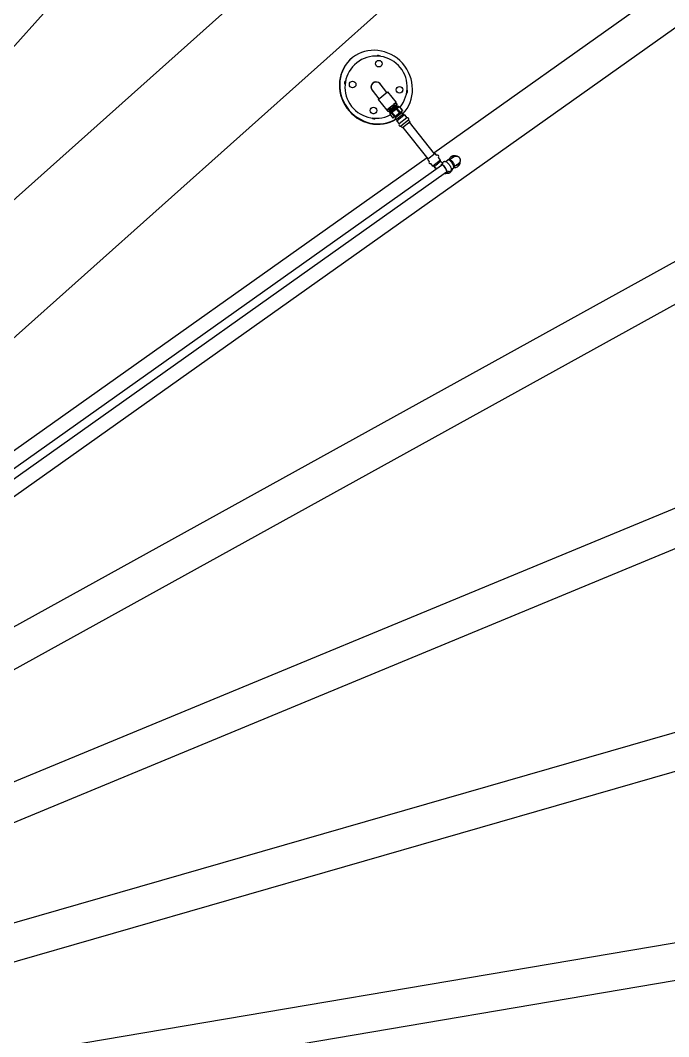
# Model space of a CAD drawing. Header units: millimetres. Extents: x 0 to 157650, y 0 to 89100.
# Drawn here: x 29258 to 30976, y 32286 to 34981 of the extents above; entities that cross this region are included whole.
import ezdxf

# ---------------------------------------------------------------- set-up
doc = ezdxf.new("R2010")
doc.units = ezdxf.units.MM
doc.header["$LTSCALE"] = 150
doc.layers.add('Visible', color=7, linetype='Continuous', lineweight=25)

msp = doc.modelspace()

# ---------------------------------------------------------------- linework, layer by layer
at = {"layer": 'Visible', "color": 9, "true_color": 0xc0c0c0}
for p, q in [((34291.7, 40563.4), (28336.6, 33899)), ((30353.9, 34629.6), (36008.7, 38642.3)), ((36066.6, 38560.7), (28678.4, 33318)), ((28762.6, 33108.7), (36726.5, 37510.6)), ((36774.9, 37423.1), (28801.1, 33015.7)), ((28724.7, 32747.8), (37313, 36305.7)), ((37351.3, 36213.3), (28762.9, 32655.4)), ((30391, 35532.4), (29040.8, 34325.7)), ((30572.9, 35328.8), (29222.7, 34122.1)), ((28828.3, 32468.8), (37761, 35042.7)), ((37788.7, 34946.6), (28856, 32372.7)), ((30138.7, 34881.7), (30137.6, 34880.9)), ((30190.5, 34795.2), (30208.6, 34772.5)), ((30206.7, 34771), (30231.6, 34790.8)), ((30229.6, 34789.3), (30211.6, 34811.9)), ((30231.6, 34790.8), (30254, 34762.7)), ((30206.7, 34771), (30229.1, 34742.8)), ((30229.1, 34742.8), (30254, 34762.7)), ((30234.4, 34746.7), (30230, 34743.2)), ((30233.1, 34739.3), (30230, 34743.2)), ((30231.1, 34744.4), (30231.2, 34744.2)), ((30233.1, 34739.3), (30237.5, 34742.8)), ((30234.4, 34746.7), (30235.8, 34747.8)), ((30237.5, 34742.8), (30234.4, 34746.7)), ((30235.5, 34741.3), (30236.8, 34739.7)), ((30246, 34756), (30235.8, 34747.8)), ((30238.9, 34743.9), (30235.8, 34747.8)), ((30236.2, 34736.6), (30258.5, 34754.4)), ((30236.2, 34736.6), (30238.7, 34733.5)), ((30257.2, 34754.3), (30236.5, 34737.8)), ((30236.8, 34739.7), (30236.5, 34737.8)), ((30236.5, 34737.8), (30237, 34737.2)), ((30255.4, 34754.5), (30236.8, 34739.7)), ((30237.5, 34742.8), (30238.9, 34743.9)), ((30238.7, 34733.5), (30261, 34751.2)), ((30249.1, 34752.1), (30238.9, 34743.9)), ((30251.8, 34726.6), (30243.7, 34736.6)), ((30246, 34756), (30247.5, 34757.2)), ((30249.1, 34752.1), (30246, 34756)), ((30253.3, 34761.8), (30247.5, 34757.2)), ((30250.6, 34753.3), (30247.5, 34757.2)), ((30249.1, 34752.1), (30250.6, 34753.3)), ((30256.4, 34757.9), (30250.6, 34753.3)), ((30251.3, 34724.5), (30267, 34736.9)), ((30251.6, 34722.5), (30268.8, 34736.2)), ((30252, 34761.1), (30252.2, 34760.9)), ((30253.3, 34761.8), (30253.4, 34761.9)), ((30256.4, 34757.9), (30253.3, 34761.8)), ((30256.5, 34758), (30253.4, 34761.9)), ((30254.1, 34756.1), (30255.4, 34754.5)), ((30262.9, 34735.5), (30254.9, 34745.6)), ((30255.4, 34754.5), (30257.2, 34754.3)), ((30256.4, 34757.9), (30256.5, 34758)), ((30264.8, 34736.9), (30256.7, 34747)), ((30257.2, 34754.3), (30257.7, 34753.7)), ((30258.5, 34754.4), (30261, 34751.2)), ((30261, 34751.2), (30263.2, 34752.2)), ((30264.8, 34736.9), (30262.9, 34735.5)), ((30271.1, 34742), (30263.1, 34752.1)), ((30271.3, 34742.1), (30263.3, 34752.2)), ((30264.8, 34736.9), (30271.1, 34742)), ((30267, 34736.9), (30266.1, 34738)), ((30267, 34736.9), (30268.8, 34736.2)), ((30272.5, 34731.5), (30268.8, 34736.2)), ((30271.3, 34742.1), (30271.1, 34742)), ((30238.7, 34733.5), (30237.3, 34731.5)), ((30237.3, 34731.5), (30245.3, 34721.4)), ((30250.1, 34725.3), (30242.1, 34735.3)), ((30245.3, 34721.4), (30250.1, 34725.3)), ((30251.8, 34726.6), (30250.1, 34725.3)), ((30251.3, 34724.5), (30250.5, 34725.5)), ((30251.3, 34724.5), (30251.6, 34722.5)), ((30255.3, 34717.8), (30251.6, 34722.5)), ((30251.8, 34726.6), (30262.9, 34735.5)), ((30272.5, 34731.5), (30255.3, 34717.8)), ((30255.3, 34717.8), (30256.3, 34713.7)), ((30276.4, 34729.7), (30256.3, 34713.7)), ((30256.3, 34713.7), (30262.2, 34706.3)), ((30282.3, 34722.3), (30262.2, 34706.3)), ((30286.9, 34716.4), (30266.9, 34700.4)), ((30290.9, 34711.5), (30270.8, 34695.5)), ((30272.5, 34731.5), (30276.4, 34729.7)), ((30276.4, 34729.7), (30282.3, 34722.3)), ((30282.3, 34722.3), (30283.7, 34722.5)), ((30286.9, 34716.4), (30287.5, 34717.7)), ((30286.9, 34716.4), (30290.9, 34711.5)), ((30356, 34626.9), (30289.5, 34710.3)), ((30262.2, 34706.3), (30261.7, 34705)), ((30266.9, 34700.4), (30265.5, 34700.2)), ((30266.9, 34700.4), (30270.8, 34695.5)), ((30338.8, 34613.2), (30272.3, 34696.6)), ((30357.4, 34628), (30337.4, 34612.1)), ((30361.3, 34623.1), (30357.4, 34628)), ((28639.2, 33412.8), (30335.9, 34616.8)), ((30341.3, 34607.1), (30337.4, 34612.1)), ((30351.7, 34594.1), (30346, 34601.3)), ((30371.7, 34610), (30351.7, 34594.1)), ((30371.7, 34610), (30366, 34617.2)), ((30372.4, 34606.5), (30371.7, 34610)), ((30373.7, 34598), (30378.5, 34601.4)), ((30385.4, 34606.3), (30391.3, 34610.5)), ((30395.7, 34611.1), (30392.1, 34610.8)), ((30403.9, 34618.8), (30401.5, 34616.9)), ((28872.6, 33530.6), (30374.7, 34596.5)), ((28913.2, 33532.4), (30387.4, 34578.6)), ((30355.4, 34592.5), (30351.7, 34594.1)), ((30388.5, 34577.1), (30393.3, 34580.5)), ((30400.2, 34585.4), (30406.2, 34589.6)), ((30400.3, 34585.5), (30400.2, 34585.4)), ((30408.2, 34593.6), (30406.7, 34590.3)), ((30406.9, 34590.8), (30406.9, 34590.7)), ((30419.9, 34598.8), (30417.5, 34596.9)), ((29265.1, 32241.9), (38064.7, 33737.5)), ((38081.5, 33638.9), (29861.9, 32241.9))]:
    msp.add_line(p, q, dxfattribs=at)
for centre in [(30208, 34865.7), (30138.9, 34810.5), (30263.2, 34796.6), (30194, 34741.4)]:
    msp.add_circle(centre, 8.75, dxfattribs=at)
for centre, radius, start, end in [((26292, 31685.9), 12796, 45.6757, 314.3243), ((30201, 34803.6), 82.5, 320.1997, 296.9486), ((30201, 34803.6), 13.8, 26.5836, 230.5647), ((30201, 34803.6), 13.5, 38.5741, 218.5741), ((30201, 34803.6), 13.5, 38.5741, 218.5741), ((30284.2, 34719), 3.5, 338.4784, 98.6699), ((30265, 34703.7), 3.5, 158.4784, 278.6699), ((30344.1, 34604.6), 3.59, 141.2545, 295.8937), ((30341.1, 34607), 0.25, 321.2545, 38.5741), ((30345.8, 34601.1), 0.25, 38.5741, 115.8937), ((30361.5, 34623.3), 0.25, 218.5741, 295.8937), ((30363.2, 34619.8), 3.59, 321.2545, 115.8937), ((30366.2, 34617.4), 0.25, 141.2545, 218.5741)]:
    msp.add_arc(centre, radius, start, end, dxfattribs=at)
for centre, major_axis, ratio, start_param, end_param in [((30201, 34803.6), (62.4, -78.2), 0.939693, 0.117329, 6.165857), ((30200, 34802.7), (-62.4, 78.2), 0.939693, 0, 3.038912), ((30207.3, 34880.9), (-4.36, 5.47), 0.939693, 4.761426, 6.365711), ((30206.3, 34880.1), (-4.36, 5.47), 0.939693, 5.004302, 6.15029), ((30206, 34879.9), (-4.36, 5.47), 0.939693, 5.078467, 6.083082), ((30207.3, 34880.9), (4.36, -5.47), 0.939693, 5.427646, 5.893067), ((30124.2, 34814.6), (-4.36, 5.47), 0.939693, 6.200659, 7.804945), ((30122.9, 34813.6), (-4.36, 5.47), 0.939693, 5.987583, 6.152827), ((30123.1, 34813.8), (-4.36, 5.47), 0.939693, 6.02731, 6.179005), ((30124.2, 34814.6), (4.36, -5.47), 0.939693, 0.390119, 0.855539), ((30277.9, 34792.5), (-4.36, 5.47), 0.939693, 0.390119, 0.855539), ((30277.9, 34792.5), (4.36, -5.47), 0.939693, 6.200659, 7.804945), ((30276.8, 34791.6), (4.36, -5.47), 0.939693, 0.132895, 1.278883), ((30276.5, 34791.4), (4.36, -5.47), 0.939693, 0.200103, 1.204719), ((30250.3, 34741.8), (-13, -10.4), 0.000111, 5.237999, 5.39347), ((30250.3, 34741.8), (13, 10.4), 0.000122, 1.049208, 1.20468), ((30250.3, 34741.8), (13, 10.4), 0.000011, 0.002009, 0.15748), ((30194.8, 34726.2), (4.36, -5.47), 0.939693, 4.761426, 6.365711), ((30194.8, 34726.2), (-4.36, 5.47), 0.939693, 5.427646, 5.893067), ((30193.4, 34725.1), (4.36, -5.47), 0.939693, 0.130358, 0.295603), ((30193.7, 34725.3), (4.36, -5.47), 0.939693, 0.10418, 0.255875), ((30398.7, 34600.1), (-7.4, 10.4), 0.334412, 3.141593, 6.283185), ((30411.9, 34608.8), (-8, 10), 0.942261, 5.270331, 6.696161), ((30411.9, 34608.8), (8, -10), 0.942261, 5.629001, 7.356213), ((30381.1, 34587.5), (-7.4, 10.4), 0.334412, 2.604842, 6.819935), ((30381.1, 34587.5), (-6.37, 8.97), 0.334412, 3.141593, 6.283185), ((30384.8, 34587.2), (-8, 10), 0.942261, 2.250981, 2.51985), ((30390.8, 34592), (-8, 10), 0.942261, 2.521762, 2.60703), ((30390.8, 34592), (8, -10), 0.942261, 0.132991, 0.514096)]:
    msp.add_ellipse(centre, major_axis=major_axis, ratio=ratio, start_param=start_param, end_param=end_param, dxfattribs=at)
for points, weights in [([(30243.7, 34736.6), (30248.8, 34741.7), (30254.9, 34745.6)], [2.585349433, 2.86542895491, 2.585349433]), ([(30256.7, 34747), (30259.4, 34750.2), (30263.1, 34752.1)], [2.58508153772, 2.86513203764, 2.58508153772]), ([(30263.3, 34752.2), (30263.3, 34752.2), (30263.2, 34752.2)], [2.58508153772, 2.58572168246, 2.58635890068]), ([(30242.1, 34735.3), (30239.2, 34734), (30237.3, 34731.5)], [2.58508153772, 2.86513203764, 2.58508153772])]:
    msp.add_rational_spline(points, weights, degree=2, dxfattribs=at)
for points, knots in [([(30372.4, 34606.5), (30372.4, 34606.5), (30372.3, 34606.5), (30371.8, 34606.2), (30371.3, 34605.9), (30370, 34604.9), (30369.2, 34604.3), (30367.7, 34603.2), (30367.2, 34602.8), (30366.1, 34601.9), (30365.6, 34601.5), (30364.2, 34600.3), (30363.3, 34599.6), (30361.3, 34597.9), (30360.2, 34597), (30358.4, 34595.4), (30357.6, 34594.7), (30356.3, 34593.6), (30355.9, 34593.2), (30355.4, 34592.7), (30355.3, 34592.6), (30355.4, 34592.5)], [-4.828613, -4.828613, -4.828613, -4.828613, -4.565732, -4.565732, -4.153695, -4.153695, -3.717262, -3.717262, -3.496908, -3.496908, -3.29028, -3.29028, -2.933844, -2.933844, -2.496625, -2.496625, -2.076812, -2.076812, -1.667573, -1.667573, -1.35533, -1.35533, -1.35533, -1.35533]), ([(30377.4, 34601.4), (30377, 34601.8), (30376.6, 34602.1), (30375, 34603.7), (30373.7, 34605), (30372.4, 34606.5)], [2.6544172, 2.6544172, 2.6544172, 2.6544172, 2.7345965, 2.7345965, 2.9972775, 2.9972775, 2.9972775, 2.9972775]), ([(30375.5, 34599.3), (30375.7, 34599.6), (30375.9, 34599.8), (30376.5, 34600.6), (30377, 34601), (30377.4, 34601.4)], [6.0198599, 6.0198599, 6.0198599, 6.0198599, 6.0842895, 6.0842895, 6.2059166, 6.2059166, 6.2059166, 6.2059166]), ([(30377.4, 34600.6), (30377.4, 34601.2), (30377.4, 34601.9), (30377.6, 34603), (30377.8, 34603.5), (30378.4, 34604.6), (30378.9, 34605.3), (30380.1, 34606.2), (30380.7, 34606.5), (30382, 34606.9), (30382.7, 34606.9), (30384.2, 34606.7), (30385, 34606.5), (30387, 34605.6), (30388.2, 34604.7), (30390.6, 34602.7), (30391.7, 34601.6), (30393.8, 34599.2), (30394.8, 34597.9), (30396.5, 34595.3), (30397.3, 34594), (30398.6, 34591.3), (30399.2, 34590), (30400, 34587.3), (30400.3, 34585.9), (30400.1, 34583.9), (30400, 34583.3), (30399.5, 34581.9), (30399.1, 34581.1), (30397.8, 34580), (30397.2, 34579.7), (30395.9, 34579.2), (30395.3, 34579.2), (30393.8, 34579.2), (30393.1, 34579.4), (30392.3, 34579.7), (30392.3, 34579.7), (30392.2, 34579.8)], [1.11301, 1.11301, 1.11301, 1.11301, 1.285572, 1.285572, 1.409106, 1.409106, 1.581529, 1.581529, 1.717037, 1.717037, 1.870538, 1.870538, 2.100386, 2.100386, 2.503915, 2.503915, 2.884126, 2.884126, 3.236104, 3.236104, 3.583937, 3.583937, 3.942798, 3.942798, 4.34179, 4.34179, 4.501431, 4.501431, 4.698331, 4.698331, 4.834945, 4.834945, 4.982274, 4.982274, 5.191988, 5.191988, 5.207731, 5.207731, 5.207731, 5.207731]), ([(30399.3, 34619), (30398, 34618), (30396.9, 34616.9), (30395, 34614.3), (30394.3, 34612.9), (30393.8, 34611.2), (30393.8, 34611.1), (30393.7, 34610.9)], [0, 0, 0, 0, 0.3121308, 0.3121308, 0.6254334, 0.6254334, 0.6506018, 0.6506018, 0.6506018, 0.6506018]), ([(30395.3, 34611.1), (30395.6, 34611.4), (30396, 34611.6), (30396.8, 34612.2), (30397.1, 34612.4), (30397.9, 34612.9), (30398.2, 34613.2), (30398.9, 34613.7), (30399.3, 34613.9), (30399.9, 34614.4), (30400.3, 34614.6), (30401, 34615.1), (30401.3, 34615.3), (30401.9, 34615.7), (30402.2, 34615.9), (30402.8, 34616.3), (30403.1, 34616.5), (30403.6, 34616.9), (30403.9, 34617.1), (30404.4, 34617.4), (30404.6, 34617.5), (30405, 34617.8), (30405.3, 34618), (30405.7, 34618.2), (30405.8, 34618.4), (30406.4, 34618.7), (30406.7, 34618.9), (30407.3, 34619.3), (30407.5, 34619.4), (30408, 34619.6), (30408.2, 34619.7), (30408.7, 34619.9), (30409, 34620.1), (30410.1, 34620.5), (30410.7, 34620.7), (30412.7, 34620.8), (30413.4, 34620.9), (30414.8, 34620.7), (30415.5, 34620.6), (30417.4, 34620), (30418.8, 34619.4), (30421, 34617.5), (30421.9, 34616.5), (30423.1, 34614.5), (30423.5, 34613.4), (30424, 34611.3), (30424.1, 34610.2), (30424, 34608.2), (30423.8, 34607.4), (30423.3, 34605.6), (30422.9, 34605), (30422.2, 34603.7), (30421.9, 34603.3), (30421.4, 34602.7), (30421.2, 34602.4), (30420.9, 34602.1), (30420.7, 34601.9), (30420.3, 34601.5), (30420.2, 34601.4), (30419.9, 34601.2), (30419.8, 34601.1), (30419.7, 34601)], [3.28835, 3.28835, 3.28835, 3.28835, 3.349399, 3.349399, 3.410873, 3.410873, 3.472321, 3.472321, 3.533296, 3.533296, 3.598936, 3.598936, 3.665055, 3.665055, 3.731102, 3.731102, 3.796553, 3.796553, 3.862448, 3.862448, 3.928613, 3.928613, 3.994539, 3.994539, 4.059809, 4.059809, 4.191437, 4.191437, 4.253553, 4.253553, 4.28276, 4.28276, 4.316598, 4.316598, 4.342138, 4.342138, 4.351679, 4.351679, 4.357906, 4.357906, 4.366812, 4.366812, 4.372852, 4.372852, 4.37856, 4.37856, 4.385165, 4.385165, 4.394247, 4.394247, 4.408895, 4.408895, 4.432318, 4.432318, 4.458233, 4.458233, 4.491209, 4.491209, 4.552205, 4.552205, 4.586321, 4.586321, 4.586321, 4.586321]), ([(30395.3, 34611.1), (30396.3, 34611.8), (30397.3, 34612.5), (30398.7, 34613.5), (30399.2, 34613.8), (30400, 34614.4), (30400.4, 34614.7), (30401.2, 34615.3), (30401.6, 34615.5), (30402.3, 34616), (30402.7, 34616.2), (30403.3, 34616.7), (30403.7, 34616.9), (30404.3, 34617.3), (30404.5, 34617.5), (30405.1, 34617.9), (30405.3, 34618), (30405.8, 34618.3), (30406, 34618.5), (30406.7, 34618.9), (30407, 34619.1), (30407.8, 34619.6), (30408, 34619.7), (30408.6, 34619.9), (30408.9, 34620.1), (30410, 34620.4), (30410.6, 34620.6), (30412.4, 34620.8), (30413.1, 34620.9), (30414.5, 34620.7), (30415.2, 34620.7), (30417.1, 34620.1), (30418.6, 34619.5), (30420.9, 34617.7), (30421.7, 34616.7), (30423, 34614.6), (30423.5, 34613.6), (30424, 34611.4), (30424.1, 34610.4), (30424, 34608.4), (30423.8, 34607.5), (30423.3, 34605.7), (30423, 34605.1), (30422.3, 34603.8), (30422, 34603.4), (30421.5, 34602.7), (30421.3, 34602.5), (30420.9, 34602.1), (30420.7, 34601.9), (30420.4, 34601.6), (30420.2, 34601.4), (30419.9, 34601.2), (30419.8, 34601.1), (30419.7, 34601)], [0.487793, 0.487793, 0.487793, 0.487793, 0.655196, 0.655196, 0.733388, 0.733388, 0.812435, 0.812435, 0.891394, 0.891394, 0.969355, 0.969355, 1.04797, 1.04797, 1.127092, 1.127092, 1.205838, 1.205838, 1.283514, 1.283514, 1.440594, 1.440594, 1.478701, 1.478701, 1.514475, 1.514475, 1.540084, 1.540084, 1.550107, 1.550107, 1.556671, 1.556671, 1.565908, 1.565908, 1.572007, 1.572007, 1.577701, 1.577701, 1.584228, 1.584228, 1.593127, 1.593127, 1.60738, 1.60738, 1.630446, 1.630446, 1.656255, 1.656255, 1.688557, 1.688557, 1.746924, 1.746924, 1.785765, 1.785765, 1.785765, 1.785765]), ([(30395.7, 34611.1), (30396, 34611.2), (30396.4, 34611.1), (30397.5, 34610.8), (30398.2, 34610.4), (30400, 34609.3), (30400.9, 34608.5), (30402.7, 34606.6), (30403.6, 34605.5), (30404.4, 34604.4)], [-1.482496, -1.482496, -1.482496, -1.482496, -1.258917, -1.258917, -0.845974, -0.845974, -0.426647, -0.426647, 0, 0, 0, 0]), ([(30410.9, 34621.3), (30409.5, 34621.6), (30408.1, 34621.7), (30405.1, 34621.5), (30403.5, 34621.1), (30401.1, 34620.1), (30400.2, 34619.6), (30399.3, 34619)], [5.4908642, 5.4908642, 5.4908642, 5.4908642, 5.7667219, 5.7667219, 6.0839532, 6.0839532, 6.2831853, 6.2831853, 6.2831853, 6.2831853]), ([(30404.4, 34604.4), (30405, 34603.5), (30405.6, 34602.6), (30406.6, 34600.9), (30407, 34600), (30407.9, 34598), (30408.2, 34596.9), (30408.5, 34595), (30408.4, 34594.2), (30408.2, 34593.6), (30408.2, 34593.6), (30408.2, 34593.6)], [-6.946117, -6.946117, -6.946117, -6.946117, -6.629451, -6.629451, -6.320608, -6.320608, -5.883587, -5.883587, -5.44564, -5.44564, -5.422975, -5.422975, -5.422975, -5.422975]), ([(30406.9, 34590.8), (30407.8, 34590.6), (30408.6, 34590.6), (30411.1, 34590.6), (30412.7, 34590.9), (30415.8, 34592), (30417.2, 34592.8), (30419.7, 34594.8), (30420.8, 34596), (30422.5, 34598.7), (30423.1, 34600.2), (30423.7, 34602.9), (30423.9, 34604), (30423.9, 34605.1)], [2.399226, 2.399226, 2.399226, 2.399226, 2.566706, 2.566706, 2.884828, 2.884828, 3.198626, 3.198626, 3.510704, 3.510704, 3.824572, 3.824572, 4.039648, 4.039648, 4.039648, 4.039648]), ([(30416.9, 34599.3), (30417.9, 34599.7), (30418.8, 34600.2), (30419.6, 34600.9), (30419.7, 34601), (30419.7, 34601)], [-1.9904919, -1.9904919, -1.9904919, -1.9904919, -1.667573, -1.667573, -1.6442754, -1.6442754, -1.6442754, -1.6442754]), ([(30360.9, 34586.7), (30360.6, 34587), (30360.2, 34587.4), (30358.3, 34589.2), (30356.8, 34590.8), (30355.4, 34592.5)], [4.3190628, 4.3190628, 4.3190628, 4.3190628, 4.3684576, 4.3684576, 4.5949854, 4.5949854, 4.5949854, 4.5949854]), ([(30360.9, 34586.7), (30359.4, 34588.2), (30357.8, 34589.7), (30356, 34591.8), (30355.7, 34592.1), (30355.4, 34592.5)], [2.7482665, 2.7482665, 2.7482665, 2.7482665, 2.972643, 2.972643, 3.0241891, 3.0241891, 3.0241891, 3.0241891]), ([(30403.5, 34587.7), (30403.4, 34586.7), (30403.2, 34585.7), (30402.4, 34583.1), (30401.7, 34581.7), (30399.8, 34579.1), (30398.6, 34577.9), (30396, 34576.1), (30394.5, 34575.4), (30391.5, 34574.5), (30389.8, 34574.3), (30386.6, 34574.4), (30385, 34574.7), (30383.3, 34575.4), (30383.2, 34575.4), (30383.1, 34575.5)], [2.367342, 2.367342, 2.367342, 2.367342, 2.567998, 2.567998, 2.885294, 2.885294, 3.198569, 3.198569, 3.510709, 3.510709, 3.825178, 3.825178, 4.144161, 4.144161, 4.168735, 4.168735, 4.168735, 4.168735]), ([(30408, 34593.1), (30408.4, 34593.4), (30408.7, 34593.7), (30409.4, 34594.2), (30409.8, 34594.4), (30410.5, 34594.9), (30410.8, 34595.1), (30411.5, 34595.6), (30411.8, 34595.8), (30412.5, 34596.3), (30412.8, 34596.5), (30413.4, 34597), (30413.8, 34597.2), (30414.3, 34597.6), (30414.6, 34597.8), (30415.2, 34598.1), (30415.4, 34598.3), (30415.9, 34598.6), (30416.1, 34598.8), (30416.6, 34599.1), (30416.8, 34599.2), (30417.1, 34599.5), (30417.3, 34599.6), (30417.6, 34599.8), (30417.7, 34599.9), (30418, 34600.1), (30418.2, 34600.1), (30418.2, 34600.1), (30418.2, 34600.1), (30418.2, 34600.1)], [3.2905522, 3.2905522, 3.2905522, 3.2905522, 3.3509534, 3.3509534, 3.4118384, 3.4118384, 3.4727493, 3.4727493, 3.5332222, 3.5332222, 3.5982397, 3.5982397, 3.6639131, 3.6639131, 3.7296535, 3.7296535, 3.7948459, 3.7948459, 3.8596576, 3.8596576, 3.9253378, 3.9253378, 3.9912279, 3.9912279, 4.0564696, 4.0564696, 4.1638066, 4.1638066, 4.1752418, 4.1752418, 4.1752418, 4.1752418]), ([(30408, 34593.1), (30409, 34593.9), (30410, 34594.5), (30411.3, 34595.5), (30411.7, 34595.8), (30412.6, 34596.3), (30412.9, 34596.6), (30413.7, 34597.1), (30414.1, 34597.4), (30414.8, 34597.9), (30415.1, 34598.1), (30415.7, 34598.5), (30415.9, 34598.7), (30416.4, 34599), (30416.7, 34599.2), (30417.1, 34599.5), (30417.3, 34599.6), (30417.7, 34599.8), (30417.8, 34599.9), (30418.1, 34600.1), (30418.2, 34600.1), (30418.2, 34600.1), (30418.2, 34600.1), (30418.2, 34600.1)], [0.4899961, 0.4899961, 0.4899961, 0.4899961, 0.6551958, 0.6551958, 0.7329428, 0.7329428, 0.81178, 0.81178, 0.8907038, 0.8907038, 0.968669, 0.968669, 1.0425708, 1.0425708, 1.1177297, 1.1177297, 1.1931851, 1.1931851, 1.2676517, 1.2676517, 1.3708937, 1.3708937, 1.3746857, 1.3746857, 1.3746857, 1.3746857])]:
    msp.add_open_spline(points, degree=3, knots=knots, dxfattribs=at)
msp.add_open_spline([(30405.5, 34617.8), (30405.5, 34617.8), (30405.5, 34617.8), (30405.5, 34617.8)], degree=3, dxfattribs=at)

doc.saveas('drawing.dxf')
